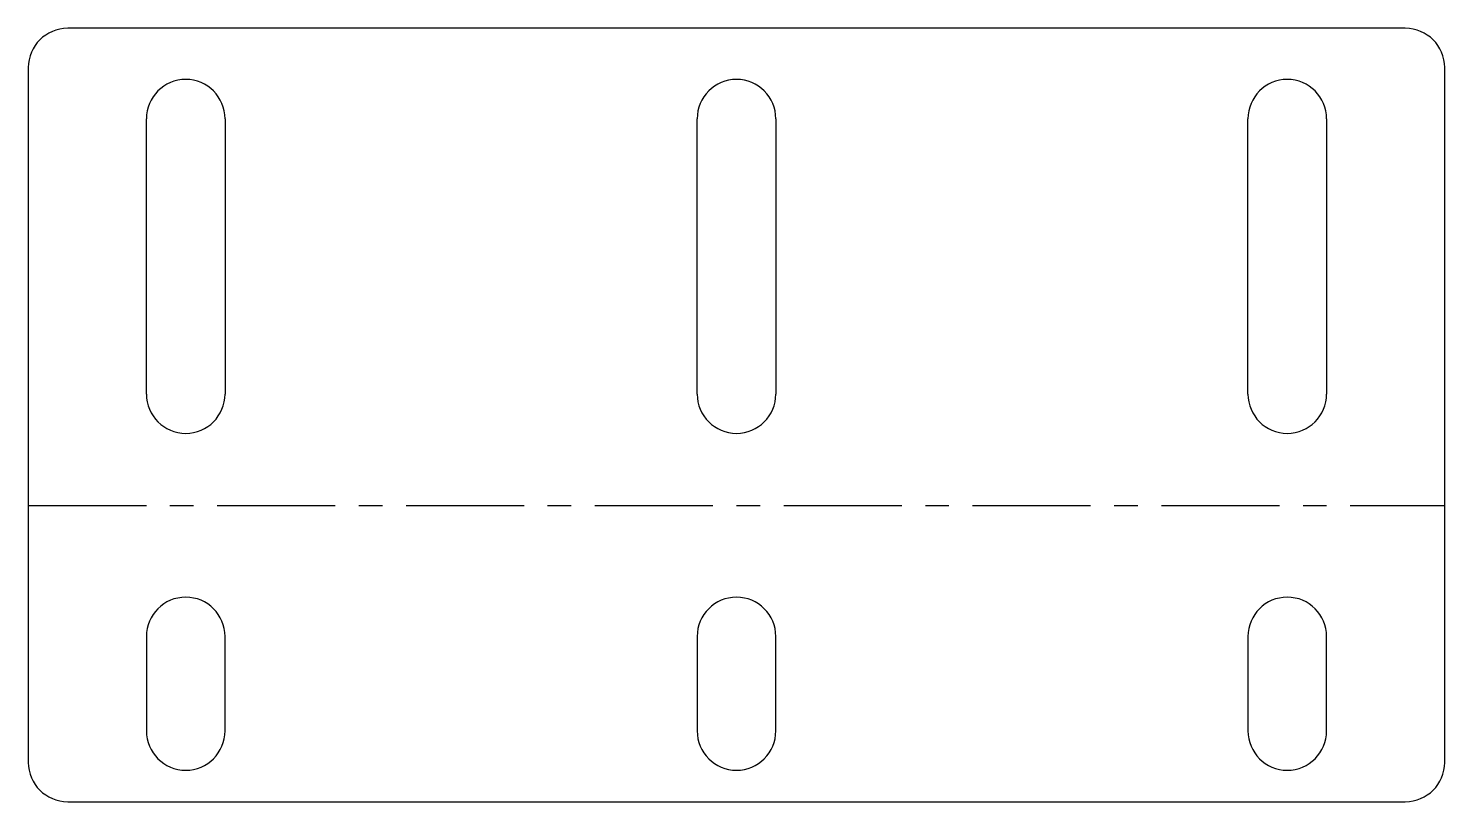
# Model space of a CAD drawing. Extents: x -175 to 5, y -98 to 0.
import ezdxf

# ---------------------------------------------------------------- set-up
doc = ezdxf.new("R2010")
doc.units = 0
doc.header["$MEASUREMENT"] = 0
doc.linetypes.add('AXES', pattern=[24, 15, -3, 3, -3])
doc.layers.get('0').update_dxf_attribs({"linetype": 'CONTINUOUS'})

msp = doc.modelspace()

# ---------------------------------------------------------------- linework, layer by layer
at = {"color": 7}
for p, q in [((0, 0), (-170, 0)), ((-175, -5), (-175, -93.337472)), ((5, -93.337472), (5, -5)), ((-160, -46.5), (-160, -11.5)), ((-150, -11.5), (-150, -46.5)), ((-90, -46.5), (-90, -11.5)), ((-80, -11.5), (-80, -46.5)), ((-20, -46.5), (-20, -11.5)), ((-10, -11.5), (-10, -46.5)), ((-170, -98.337472), (0, -98.337472))]:
    msp.add_line(p, q, dxfattribs=at)
at = {"color": 1, "linetype": 'AXES'}
msp.add_line((-175, -60.668736), (5, -60.668736), dxfattribs=at)
at = {"color": 7, "ltscale": 0.3}
for p, q in [((-160, -77.337472), (-160, -89.337472)), ((-150, -89.337472), (-150, -77.337472)), ((-90, -77.337472), (-90, -89.337472)), ((-80, -89.337472), (-80, -77.337472)), ((-20, -77.337472), (-20, -89.337472)), ((-10, -89.337472), (-10, -77.337472))]:
    msp.add_line(p, q, dxfattribs=at)
at = {"color": 7}
for centre, start, end in [((-170, -5), 90, 180), ((0, -5), 0, 90), ((-155, -11.5), 0, 180), ((-85, -11.5), 0, 180), ((-15, -11.5), 360, 180), ((-155, -46.5), 180, 0), ((-85, -46.5), 180, 0), ((-15, -46.5), 180, 0), ((-155, -77.337472), 0, 180), ((-85, -77.337472), 0, 180), ((-15, -77.337472), 0, 180), ((-155, -89.337472), 180, 0), ((-85, -89.337472), 180, 0), ((-15, -89.337472), 180, 0), ((-170, -93.337472), 180, 270), ((0, -93.337472), 270, 0)]:
    msp.add_arc(centre, 5, start, end, dxfattribs=at)

doc.saveas('drawing.dxf')
